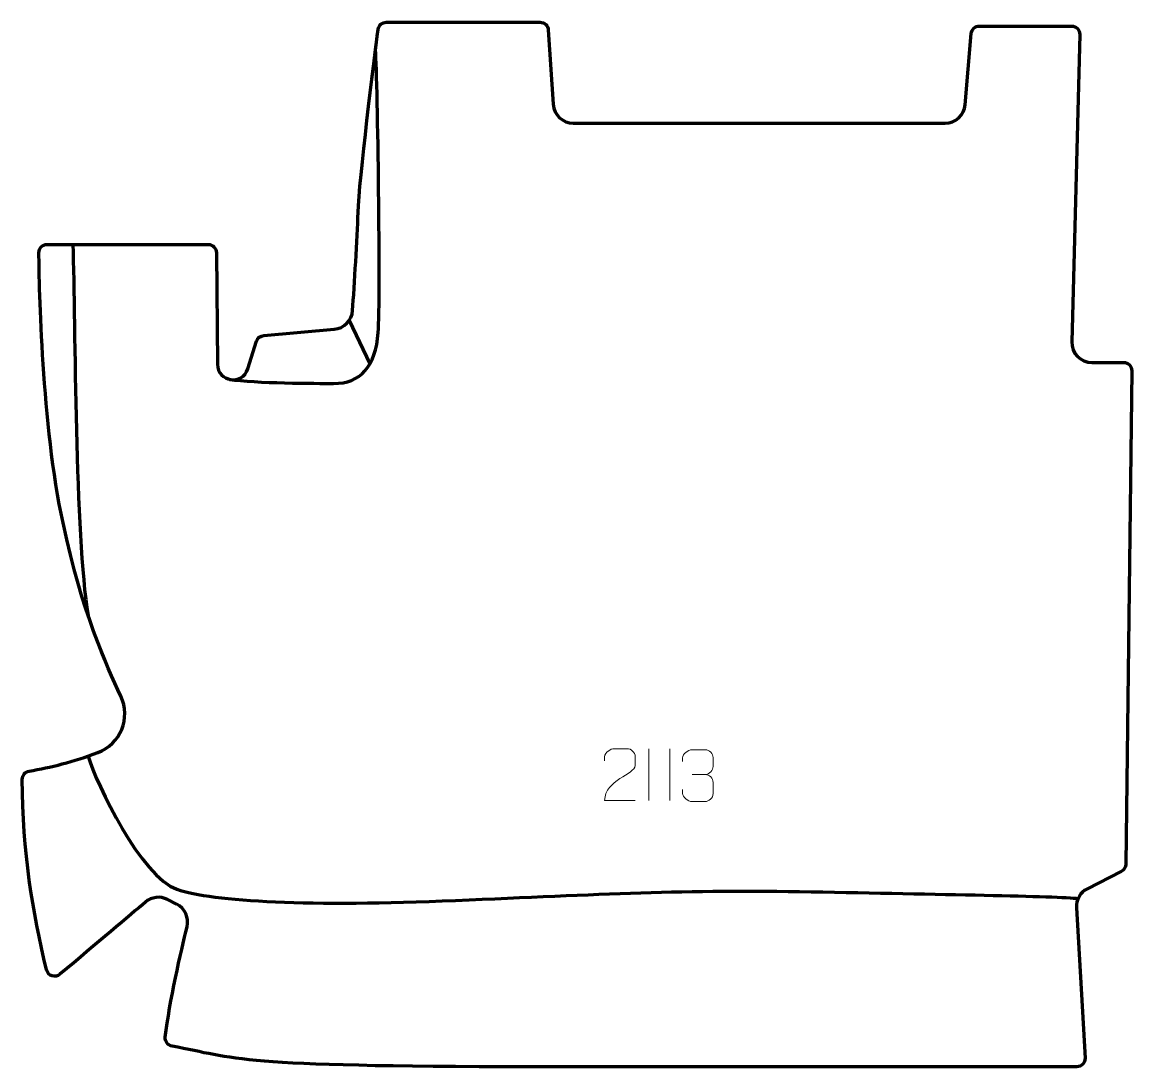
# Model space of a CAD drawing. Header units: millimetres. Extents: x -268 to 268, y -252 to 252.
import ezdxf

# ---------------------------------------------------------------- set-up
doc = ezdxf.new("R2010")
doc.units = ezdxf.units.MM
doc.header["$MEASUREMENT"] = 0
for name, color, linetype in [('layer 1', 7, 'Continuous'), ('layer 2', 7, 'Continuous'), ('layer 3', 7, 'Continuous')]:
    doc.layers.add(name, color=color, linetype=linetype)

msp = doc.modelspace()

# ---------------------------------------------------------------- linework, layer by layer
at = {"layer": 'layer 1', "color": 250, "lineweight": 9}
for points, knots in [([(28.0963, -123.4852), (23.1819, -123.4849), (18.2675, -123.4849), (13.3534, -123.4852), (13.3534, -123.4852), (13.3534, -113.5529), (28.0044, -110.9117), (28.0963, -106.6014), (28.0963, -106.6014), (28.096, -105.1773), (28.096, -103.7536), (28.0963, -102.3303), (28.0963, -102.3303), (28.0794, -100.2532), (25.9566, -98.5284), (24.2856, -98.5111), (24.2856, -98.5111), (22.2124, -98.5115), (20.1395, -98.5115), (18.0671, -98.5111), (18.0671, -98.5111), (16.245, -98.4946), (13.4203, -100.2867), (13.3534, -102.3803), (13.3534, -102.3803), (13.3534, -102.3803), (13.3534, -104.4351), (13.3534, -104.4351)], [0, 0, 0, 0, 0.125, 0.125, 0.125, 0.125, 0.25, 0.25, 0.25, 0.25, 0.375, 0.375, 0.375, 0.375, 0.5, 0.5, 0.5, 0.5, 0.625, 0.625, 0.625, 0.625, 0.75, 0.75, 0.75, 0.75, 1, 1, 1, 1]), ([(50.917, -104.7529), (50.917, -104.7529), (50.917, -102.8957), (50.917, -102.8957), (50.917, -102.8957), (50.9027, -101.1538), (53.5672, -99.0357), (55.6263, -99.0584), (55.6263, -99.0584), (57.6904, -99.0584), (59.7544, -99.0584), (61.8181, -99.0584), (61.8181, -99.0584), (64.0126, -99.0496), (65.6109, -100.8964), (65.6553, -102.8085), (65.6553, -102.8085), (65.6549, -104.2436), (65.6549, -105.6787), (65.6553, -107.1142), (65.6553, -107.1142), (65.6067, -108.7677), (64.0041, -110.9977), (61.8058, -110.9877), (61.8058, -110.9877), (64.0095, -110.9989), (65.6175, -112.8021), (65.6715, -114.8616), (65.6715, -114.8616), (65.6711, -116.6463), (65.6711, -118.431), (65.6715, -120.2161), (65.6715, -120.2161), (65.6816, -122.2775), (63.6267, -124.0406), (61.8058, -124.0325), (61.8058, -124.0325), (59.7405, -124.0322), (57.6753, -124.0322), (55.6097, -124.0325), (55.6097, -124.0325), (53.4411, -124.021), (50.9101, -121.6208), (50.8915, -120.159), (50.8915, -120.159), (50.8915, -120.159), (50.8915, -118.2504), (50.8915, -118.2504)], [0, 0, 0, 0, 0.07692308, 0.07692308, 0.07692308, 0.07692308, 0.15384615, 0.15384615, 0.15384615, 0.15384615, 0.23076923, 0.23076923, 0.23076923, 0.23076923, 0.30769231, 0.30769231, 0.30769231, 0.30769231, 0.38461538, 0.38461538, 0.38461538, 0.38461538, 0.46153846, 0.46153846, 0.46153846, 0.46153846, 0.53846154, 0.53846154, 0.53846154, 0.53846154, 0.61538462, 0.61538462, 0.61538462, 0.61538462, 0.69230769, 0.69230769, 0.69230769, 0.69230769, 0.76923077, 0.76923077, 0.76923077, 0.76923077, 0.84615385, 0.84615385, 0.84615385, 0.84615385, 1, 1, 1, 1])]:
    msp.add_open_spline(points, degree=3, knots=knots, dxfattribs=at)
for points in [[(34.7249, -98.511), (34.7249, -98.511), (34.7249, -123.4851), (34.7249, -123.4851)], [(44.7249, -98.511), (44.7249, -98.511), (44.7249, -123.4851), (44.7249, -123.4851)], [(55.6267, -110.9981), (55.6267, -110.9981), (61.8231, -110.9981), (61.8231, -110.9981)]]:
    msp.add_open_spline(points, degree=3, dxfattribs=at)
at = {"layer": 'layer 2', "color": 230, "lineweight": 200}
msp.add_open_spline([(245.1211, -247.7696), (245.1211, -247.7696), (240.9424, -175.3387), (240.9424, -175.3387), (240.9424, -175.3387), (240.7195, -171.4747), (242.8093, -167.8464), (246.2634, -166.1005), (246.2634, -166.1005), (246.2634, -166.1005), (262.6245, -157.83), (262.6245, -157.83), (262.6245, -157.83), (263.9559, -157.1569), (264.8018, -155.7994), (264.8198, -154.3079), (264.8198, -154.3079), (264.8198, -154.3079), (267.6692, 83.7664), (267.6692, 83.7664), (267.6692, 83.7664), (267.696, 85.9939), (265.8976, 87.8142), (263.6698, 87.8142), (263.6698, 87.8142), (263.6698, 87.8142), (248.4287, 87.8142), (248.4287, 87.8142), (248.4287, 87.8142), (242.9585, 87.8142), (238.5647, 92.3248), (238.7083, 97.7932), (238.7083, 97.7932), (238.7083, 97.7932), (242.5966, 246.0326), (242.5966, 246.0326), (242.5966, 246.0326), (242.6555, 248.2819), (240.8479, 250.1375), (238.5979, 250.1375), (238.5979, 250.1375), (238.5979, 250.1375), (194.2216, 250.1375), (194.2216, 250.1375), (194.2216, 250.1375), (192.1441, 250.1375), (190.4123, 248.5468), (190.2359, 246.4771), (190.2359, 246.4771), (190.2359, 246.4771), (187.3145, 212.2015), (187.3145, 212.2015), (187.3145, 212.2015), (186.8859, 207.1692), (182.6762, 203.3031), (177.6259, 203.3031), (177.6259, 203.3031), (177.6259, 203.3031), (-1.7852, 203.3031), (-1.7852, 203.3031), (-1.7852, 203.3031), (-6.9086, 203.3031), (-11.1532, 207.2785), (-11.4883, 212.391), (-11.4883, 212.391), (-11.4883, 212.391), (-13.8407, 248.2618), (-13.8407, 248.2618), (-13.8407, 248.2618), (-13.9786, 250.365), (-15.7245, 252.0002), (-17.832, 252.0002), (-17.832, 252.0002), (-17.832, 252.0002), (-91.994, 252.0002), (-91.994, 252.0002), (-91.994, 252.0002), (-94.0073, 252.0002), (-95.7063, 250.5072), (-95.9613, 248.5101), (-95.9613, 248.5101), (-97.8593, 233.6494), (-105.1625, 175.6968), (-105.6253, 160.1943), (-105.6253, 160.1943), (-106.0014, 147.5973), (-107.44, 125.0372), (-108.2521, 112.8815), (-108.2521, 112.8815), (-108.5714, 108.1017), (-112.3232, 104.2678), (-117.0948, 103.8441), (-117.0948, 103.8441), (-117.0948, 103.8441), (-151.1351, 100.8229), (-151.1351, 100.8229), (-151.1351, 100.8229), (-152.7427, 100.68), (-154.1072, 99.585), (-154.5948, 98.0462), (-154.5948, 98.0462), (-154.5948, 98.0462), (-158.8045, 84.7521), (-158.8045, 84.7521), (-158.8045, 84.7521), (-161.3801, 76.6188), (-173.3717, 78.4127), (-173.4543, 86.9439), (-173.4543, 86.9439), (-173.4543, 86.9439), (-173.9753, 140.799), (-173.9753, 140.799), (-173.9753, 140.799), (-173.9968, 142.9929), (-175.7812, 144.7602), (-177.9755, 144.7602), (-177.9755, 144.7602), (-177.9755, 144.7602), (-255.6127, 144.7602), (-255.6127, 144.7602), (-255.6127, 144.7602), (-257.8369, 144.7602), (-259.6333, 142.9474), (-259.6125, 140.7235), (-259.6125, 140.7235), (-259.4544, 123.8706), (-258.182, 57.8055), (-247.9906, 10.3781), (-247.9906, 10.3781), (-238.6973, -32.8691), (-227.3058, -57.6489), (-220.0541, -73.2297), (-220.0541, -73.2297), (-215.1374, -83.7929), (-220.2696, -96.2703), (-231.1662, -100.3949), (-231.1662, -100.3949), (-243.1557, -104.9334), (-253.9063, -107.5172), (-264.3464, -109.341), (-264.3464, -109.341), (-266.2754, -109.678), (-267.6844, -111.3544), (-267.6692, -113.3126), (-267.6692, -113.3126), (-267.3947, -148.9312), (-262.821, -176.5509), (-255.9224, -205.2525), (-255.9224, -205.2525), (-255.2257, -208.1522), (-251.7215, -209.3052), (-249.4447, -207.3794), (-249.4447, -207.3794), (-231.4223, -192.1341), (-215.7925, -178.9356), (-208.1937, -172.5214), (-208.1937, -172.5214), (-205.2162, -170.0082), (-201.0277, -169.5165), (-197.5483, -171.2694), (-197.5483, -171.2694), (-197.5483, -171.2694), (-193.1992, -173.4602), (-193.1992, -173.4602), (-193.1992, -173.4602), (-189.1582, -175.4961), (-187.0538, -180.0494), (-188.1266, -184.4457), (-188.1266, -184.4457), (-191.0607, -196.468), (-196.6162, -220.4671), (-198.6366, -237.6322), (-198.6366, -237.6322), (-198.8821, -239.7178), (-197.4664, -241.6327), (-195.403, -242.0247), (-195.403, -242.0247), (-163.7373, -248.0378), (-166.0699, -252.0002), (-21.8025, -252.0002), (-21.8025, -252.0002), (-21.8025, -252.0002), (241.1276, -252.0002), (241.1276, -252.0002), (241.1276, -252.0002), (243.4274, -252.0002), (245.2534, -250.0655), (245.1211, -247.7696)], degree=3, knots=[0, 0, 0, 0, 0.02083333, 0.02083333, 0.02083333, 0.02083333, 0.04166667, 0.04166667, 0.04166667, 0.04166667, 0.0625, 0.0625, 0.0625, 0.0625, 0.08333333, 0.08333333, 0.08333333, 0.08333333, 0.10416667, 0.10416667, 0.10416667, 0.10416667, 0.125, 0.125, 0.125, 0.125, 0.14583333, 0.14583333, 0.14583333, 0.14583333, 0.16666667, 0.16666667, 0.16666667, 0.16666667, 0.1875, 0.1875, 0.1875, 0.1875, 0.20833333, 0.20833333, 0.20833333, 0.20833333, 0.22916667, 0.22916667, 0.22916667, 0.22916667, 0.25, 0.25, 0.25, 0.25, 0.27083333, 0.27083333, 0.27083333, 0.27083333, 0.29166667, 0.29166667, 0.29166667, 0.29166667, 0.3125, 0.3125, 0.3125, 0.3125, 0.33333333, 0.33333333, 0.33333333, 0.33333333, 0.35416667, 0.35416667, 0.35416667, 0.35416667, 0.375, 0.375, 0.375, 0.375, 0.39583333, 0.39583333, 0.39583333, 0.39583333, 0.41666667, 0.41666667, 0.41666667, 0.41666667, 0.4375, 0.4375, 0.4375, 0.4375, 0.45833333, 0.45833333, 0.45833333, 0.45833333, 0.47916667, 0.47916667, 0.47916667, 0.47916667, 0.5, 0.5, 0.5, 0.5, 0.52083333, 0.52083333, 0.52083333, 0.52083333, 0.54166667, 0.54166667, 0.54166667, 0.54166667, 0.5625, 0.5625, 0.5625, 0.5625, 0.58333333, 0.58333333, 0.58333333, 0.58333333, 0.60416667, 0.60416667, 0.60416667, 0.60416667, 0.625, 0.625, 0.625, 0.625, 0.64583333, 0.64583333, 0.64583333, 0.64583333, 0.66666667, 0.66666667, 0.66666667, 0.66666667, 0.6875, 0.6875, 0.6875, 0.6875, 0.70833333, 0.70833333, 0.70833333, 0.70833333, 0.72916667, 0.72916667, 0.72916667, 0.72916667, 0.75, 0.75, 0.75, 0.75, 0.77083333, 0.77083333, 0.77083333, 0.77083333, 0.79166667, 0.79166667, 0.79166667, 0.79166667, 0.8125, 0.8125, 0.8125, 0.8125, 0.83333333, 0.83333333, 0.83333333, 0.83333333, 0.85416667, 0.85416667, 0.85416667, 0.85416667, 0.875, 0.875, 0.875, 0.875, 0.89583333, 0.89583333, 0.89583333, 0.89583333, 0.91666667, 0.91666667, 0.91666667, 0.91666667, 0.9375, 0.9375, 0.9375, 0.9375, 0.95833333, 0.95833333, 0.95833333, 0.95833333, 1, 1, 1, 1], dxfattribs=at)
at = {"layer": 'layer 3', "color": 142, "lineweight": 200}
for points, knots in [([(-167.5381, 79.6859), (-155.6689, 77.7936), (-125.4909, 77.7534), (-117.4172, 77.6973), (-117.4172, 77.6973), (-104.5701, 77.6073), (-97.0997, 85.862), (-95.9041, 102.2972), (-95.9041, 102.2972), (-94.7089, 118.7324), (-96.131, 222.8262), (-97.2129, 238.6119)], [0, 0, 0, 0, 0.25, 0.25, 0.25, 0.25, 0.5, 0.5, 0.5, 0.5, 1, 1, 1, 1]), ([(-235.9061, -102.111), (-231.8689, -115.5448), (-210.3534, -160.3683), (-193.0217, -166.3448), (-193.0217, -166.3448), (-175.6901, -172.3212), (-128.4761, -174.7119), (-58.5513, -171.7236), (-58.5513, -171.7236), (11.3731, -168.7355), (52.6106, -166.3448), (112.9727, -167.54), (112.9727, -167.54), (173.3351, -168.7355), (232.4828, -169.6436), (241.7955, -170.7633)], [0, 0, 0, 0, 0.2, 0.2, 0.2, 0.2, 0.4, 0.4, 0.4, 0.4, 0.6, 0.6, 0.6, 0.6, 1, 1, 1, 1])]:
    msp.add_open_spline(points, degree=3, knots=knots, dxfattribs=at)
for points in [[(-243.224, 144.7604), (-242.0288, 106.182), (-242.3339, 4.0828), (-235.906, -34.2159)], [(-109.8744, 108.1215), (-109.8744, 108.1215), (-99.9049, 87.1708), (-99.9049, 87.1708)]]:
    msp.add_open_spline(points, degree=3, dxfattribs=at)

doc.saveas('drawing.dxf')
